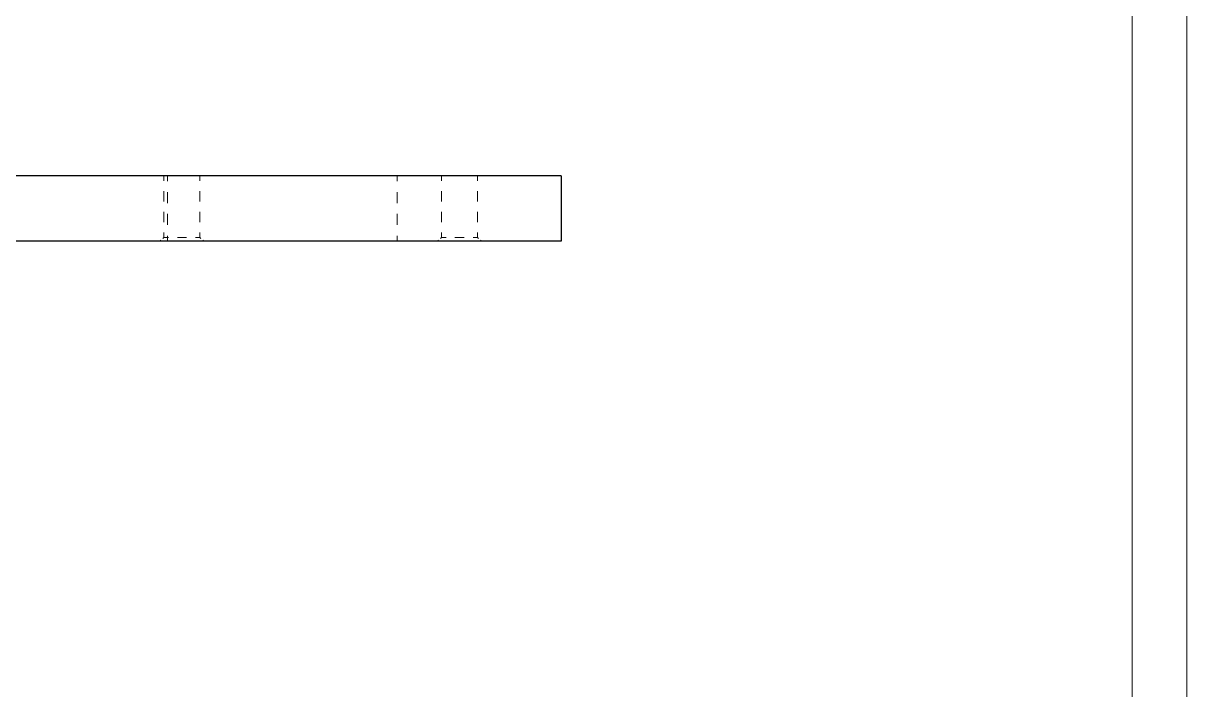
# Model space of a CAD drawing. Header units: millimetres. Extents: x 0 to 210, y 0 to 297.
# Drawn here: x 103.6 to 210, y 63 to 123.9 of the extents above; entities that cross this region are included whole.
import ezdxf

# ---------------------------------------------------------------- set-up
doc = ezdxf.new("R2010")
doc.units = ezdxf.units.MM
doc.layers.add('101', color=7, linetype='Continuous', true_color=0xffffff)

msp = doc.modelspace()

# ---------------------------------------------------------------- linework, layer by layer
at = {"layer": '101', "color": 133, "linetype": 'Continuous', "lineweight": 18}
for p, q in [((210, 0), (210, 297)), ((205, 5), (205, 292))]:
    msp.add_line(p, q, dxfattribs=at)
at = {"layer": '101', "color": 151, "linetype": 'Continuous', "lineweight": 25}
for p, q in [((152.76, 110), (81.76, 110)), ((152.76, 110), (152.76, 104)), ((152.76, 104), (81.76, 104))]:
    msp.add_line(p, q, dxfattribs=at)
at = {"layer": '101', "color": 53, "linetype": 'Continuous', "lineweight": 18}
for p, q in [((116.41, 110), (116.41, 109.53)), ((116.76, 109.5), (116.76, 110)), ((119.71, 109.53), (119.71, 110)), ((137.76, 110), (137.76, 109.5)), ((141.81, 110), (141.81, 109.53)), ((145.11, 109.53), (145.11, 110)), ((116.41, 108.59), (116.41, 107.65)), ((119.71, 107.65), (119.71, 108.59)), ((141.81, 108.59), (141.81, 107.65)), ((145.11, 107.65), (145.11, 108.59)), ((116.76, 107.5), (116.76, 108.5)), ((137.76, 108.5), (137.76, 107.5)), ((116.41, 106.7), (116.41, 105.76)), ((116.76, 105.5), (116.76, 106.5)), ((119.71, 105.76), (119.71, 106.7)), ((137.76, 106.5), (137.76, 105.5)), ((141.81, 106.7), (141.81, 105.76)), ((145.11, 105.76), (145.11, 106.7)), ((116.41, 104.35), (116.33, 104.26)), ((116.41, 104.82), (116.41, 104.35)), ((116.76, 104), (116.76, 104.5)), ((119.71, 104.35), (119.71, 104.82)), ((119.8, 104.26), (119.71, 104.35)), ((137.76, 104.5), (137.76, 104)), ((141.81, 104.35), (141.73, 104.26)), ((141.81, 104.82), (141.81, 104.35)), ((145.11, 104.35), (145.11, 104.82)), ((145.2, 104.26), (145.11, 104.35)), ((116.15, 104.09), (116.06, 104)), ((120.06, 104), (119.98, 104.09)), ((141.55, 104.09), (141.46, 104)), ((145.46, 104), (145.38, 104.09))]:
    msp.add_line(p, q, dxfattribs=at)
for points in [[(116.83, 104.35), (116.41, 104.35)], [(118.48, 104.35), (117.65, 104.35)], [(119.71, 104.35), (119.3, 104.35)], [(142.23, 104.35), (141.81, 104.35)], [(143.88, 104.35), (143.05, 104.35)], [(145.11, 104.35), (144.7, 104.35)]]:
    msp.add_open_spline(points, degree=1, dxfattribs=at)

doc.saveas('drawing.dxf')
